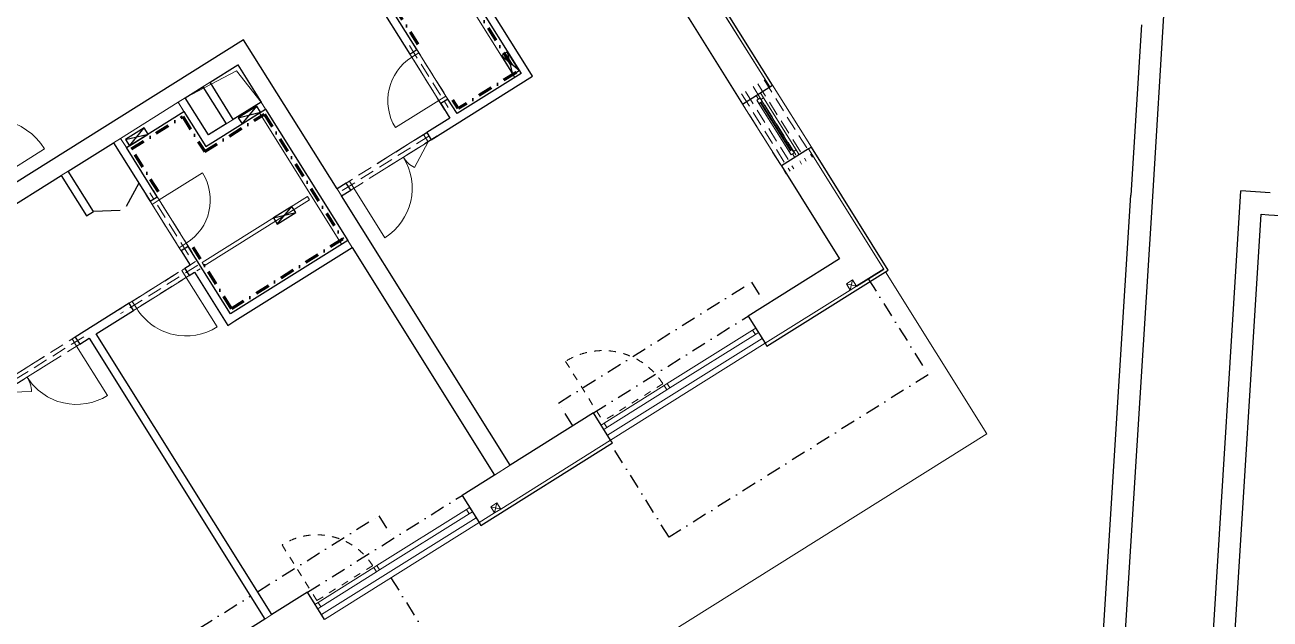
# Model space of a CAD drawing. Header units: millimetres. Extents: x -10647 to 220459, y -5491 to 72638.
# Drawn here: x 153865 to 170923, y 55183 to 63317 of the extents above; entities that cross this region are included whole.
import ezdxf

# ---------------------------------------------------------------- set-up
doc = ezdxf.new("R2010")
doc.units = ezdxf.units.MM
for name, pattern in [('HA_Dash_2mm-S1mm', [200, 100, -100]), ('HA_Dash_3mm-S1mm', [300, 200, -100]), ('HA_DashDot_2_2mm-S0_6mm', [1650, 750, -450, 0, -450]), ('HA_DashDot_4mm-S1mm', [400, 200, -100, 0, -100])]:
    doc.linetypes.add(name, pattern=pattern)
for name, color, linetype, lineweight in [('A-DETL-____-OTLN', 9, 'Continuous', 25), ('A-DETL-GENF-OTLN', 9, 'Continuous', 9), ('A-DOOR-____-MCUT', 9, 'HA_DashDot_2_2mm-S0_6mm', 9), ('A-DOOR-____-OTLN', 9, 'Continuous', 9), ('A-DOOR-FRAM-MCUT', 9, 'Continuous', 9), ('A-FLOR-____-OTLN', 9, 'Continuous', 9), ('A-FLOR-____-OVHD', 9, 'HA_DashDot_4mm-S1mm', 25), ('A-GENM-____-HDLN', 9, 'HA_Dash_3mm-S1mm', 9), ('A-GENM-____-OTLN', 9, 'Continuous', 9), ('A-GLAZ-____-MCUT', 9, 'Continuous', 5), ('A-GLAZ-____-OTLN', 9, 'Continuous', 5), ('A-GLAZ-CURT-MCUT', 9, 'Continuous', 5), ('A-GLAZ-CURT-OTLN', 9, 'Continuous', 5), ('A-GLAZ-CWMG-MCUT', 9, 'Continuous', 5), ('A-GLAZ-CWMG-OTLN', 9, 'Continuous', 5), ('A-WALL-____-MCUT', 9, 'Continuous', 25), ('A-WALL-____-OTLN', 9, 'Continuous', 9), ('I-WALL-____-MCUT', 9, 'Continuous', 25), ('I-WALL-____-OTLN', 9, 'Continuous', 9), ('M-HVAC-DUCT-OTLN', 9, 'Continuous', 9)]:
    doc.layers.add(name, color=color, linetype=linetype, lineweight=lineweight)

# ---------------------------------------------------------------- blocks, each defined once
blk = doc.blocks.new('HA_DR_Double_Swing_Solid - In_BJ_1200x2100_800-1652993-schema POHLEDU D_130_6300')
at = {"layer": 'A-DOOR-____-MCUT'}
for p, q in [((-600, 58), (600, 58)), ((-600, -57), (600, -57))]:
    blk.add_line(p, q, dxfattribs=at)
at = {"layer": 'A-DOOR-____-OTLN', "lineweight": 5}
for p, q in [((-254, -257), (-600, -57)), ((600, -857), (600, -57))]:
    blk.add_line(p, q, dxfattribs=at)
for centre, radius, start, end in [((-600, -57), 400, 330, 0), ((600, -57), 800, 180, 270)]:
    blk.add_arc(centre, radius, start, end, dxfattribs=at)
at = {"layer": 'A-DOOR-FRAM-MCUT'}
for p, q in [((-600, 58), (-650, 58)), ((-600, -57), (-600, 58)), ((650, 58), (600, 58)), ((600, 58), (600, -57)), ((-650, -57), (-600, -57)), ((600, -57), (650, -57))]:
    blk.add_line(p, q, dxfattribs=at)
blk = doc.blocks.new('HA_DR_Single_Swing_Solid - In_BJ_800x2100-2000412-schema POHLEDU D_130_6300')
at = {"layer": 'A-DOOR-____-MCUT'}
for p, q in [((-400, 57.5), (400, 57.5)), ((-400, -57.5), (400, -57.5))]:
    blk.add_line(p, q, dxfattribs=at)
at = {"layer": 'A-DOOR-____-OTLN', "lineweight": 5}
blk.add_line((400, -857.5), (400, -57.5), dxfattribs=at)
blk.add_arc((400, -57.5), 800, 180, 270, dxfattribs=at)
at = {"layer": 'A-DOOR-FRAM-MCUT'}
for p, q in [((-400, 57.5), (-450, 57.5)), ((-400, -57.5), (-400, 57.5)), ((450, 57.5), (400, 57.5)), ((400, 57.5), (400, -57.5)), ((-450, -57.5), (-400, -57.5)), ((400, -57.5), (450, -57.5))]:
    blk.add_line(p, q, dxfattribs=at)
blk = doc.blocks.new('HA_DR_Single_Swing_Solid - In_BJ_700x2100-2000416-schema POHLEDU D_130_6300')
at = {"layer": 'A-DOOR-____-MCUT'}
for p, q in [((-350, 57.5), (350, 57.5)), ((-350, -57.5), (350, -57.5))]:
    blk.add_line(p, q, dxfattribs=at)
at = {"layer": 'A-DOOR-____-OTLN', "lineweight": 5}
blk.add_line((350, -757.5), (350, -57.5), dxfattribs=at)
blk.add_arc((350, -57.5), 700, 180, 270, dxfattribs=at)
at = {"layer": 'A-DOOR-FRAM-MCUT'}
for p, q in [((-350, 57.5), (-400, 57.5)), ((-350, -57.5), (-350, 57.5)), ((400, 57.5), (350, 57.5)), ((350, 57.5), (350, -57.5)), ((-400, -57.5), (-350, -57.5)), ((350, -57.5), (400, -57.5))]:
    blk.add_line(p, q, dxfattribs=at)
blk = doc.blocks.new('HA_DR_Single_Swing_Solid - In_BJ_900x2100_Vstup-2000316-schema POHLEDU D_130_6300')
at = {"layer": 'A-DOOR-____-MCUT'}
for p, q in [((-450, 125), (450, 125)), ((-450, -125), (450, -125))]:
    blk.add_line(p, q, dxfattribs=at)
at = {"layer": 'A-DOOR-____-OTLN', "lineweight": 5}
blk.add_line((450, 1025), (450, 125), dxfattribs=at)
at = {"layer": 'A-DOOR-____-OTLN'}
for p, q in [((-500, 125), (500, 125)), ((-500, -125), (500, -125))]:
    blk.add_line(p, q, dxfattribs=at)
at = {"layer": 'A-DOOR-____-OTLN', "lineweight": 5}
blk.add_arc((450, 125), 900, 90, 180, dxfattribs=at)
at = {"layer": 'A-DOOR-FRAM-MCUT'}
for p, q in [((-500, 125), (-450, 125)), ((-450, 125), (-450, -125)), ((450, 125), (500, 125)), ((450, -125), (450, 125)), ((-450, -125), (-500, -125)), ((500, -125), (450, -125))]:
    blk.add_line(p, q, dxfattribs=at)
blk = doc.blocks.new('HA_DR_Double_Swing_Solid - In_BJ_1200x2100_800-1652965-schema POHLEDU D_130_6300')
at = {"layer": 'A-DOOR-____-MCUT'}
for p, q in [((-600, 57), (600, 57)), ((-600, -58), (600, -58))]:
    blk.add_line(p, q, dxfattribs=at)
at = {"layer": 'A-DOOR-____-OTLN', "lineweight": 5}
for p, q in [((600, 857), (600, 57)), ((-254, 257), (-600, 57))]:
    blk.add_line(p, q, dxfattribs=at)
for centre, radius, start, end in [((600, 57), 800, 90, 180), ((-600, 57), 400, 360, 30)]:
    blk.add_arc(centre, radius, start, end, dxfattribs=at)
at = {"layer": 'A-DOOR-FRAM-MCUT'}
for p, q in [((-650, 57), (-600, 57)), ((-600, 57), (-600, -58)), ((600, 57), (650, 57)), ((600, -58), (600, 57)), ((-600, -58), (-650, -58)), ((650, -58), (600, -58))]:
    blk.add_line(p, q, dxfattribs=at)
blk = doc.blocks.new('HA_WD_SinglePanel - 1000x1500-1653870-schema POHLEDU D_130_6300')
at = {"layer": 'A-GLAZ-____-MCUT'}
for p, q in [((-420, 70), (-500, 70)), ((-500, 0), (-440, 0)), ((-440, -25), (-440, 25)), ((-440, 25), (-390, 25)), ((-420, 25), (-420, 70)), ((-390, 25), (-390, -25)), ((390, 5), (-390, 5)), ((390, -25), (390, 25)), ((390, 25), (440, 25)), ((500, 70), (420, 70)), ((420, 70), (420, 25)), ((440, 25), (440, -25)), ((440, 0), (500, 0)), ((-390, -25), (-440, -25)), ((390, -5), (-390, -5)), ((440, -25), (390, -25))]:
    blk.add_line(p, q, dxfattribs=at)
at = {"layer": 'A-GLAZ-____-OTLN'}
for p, q in [((440, 25), (-440, 25)), ((-440, -25), (-440, 25)), ((420, 70), (-420, 70)), ((390, 25), (-390, 25)), ((440, 25), (440, -25)), ((-440, -25), (440, -25)), ((390, -25), (-390, -25))]:
    blk.add_line(p, q, dxfattribs=at)
blk = doc.blocks.new('Systémový panel - Sklo-1479875-schema POHLEDU D_130_6300')
at = {"layer": 'A-GLAZ-CURT-MCUT'}
for p, q in [((725, 70), (-725, 70)), ((-725, 70), (-725, 0)), ((-725, 0), (725, 0)), ((725, 0), (725, 70))]:
    blk.add_line(p, q, dxfattribs=at)
blk = doc.blocks.new('Obdélníková příčel - 50x70mm EXT-1479396-schema POHLEDU D_130_6300')
at = {"layer": 'A-GLAZ-CWMG-MCUT'}
for p, q in [((-50, 0), (0, 0)), ((-50, -70), (-50, 0)), ((0, 0), (0, -70)), ((0, -70), (-50, -70))]:
    blk.add_line(p, q, dxfattribs=at)
blk = doc.blocks.new('Obdélníková příčel - 50x70mm EXT-1479397-schema POHLEDU D_130_6300')
at = {"layer": 'A-GLAZ-CWMG-MCUT'}
for p, q in [((0, 0), (-50, 0)), ((-50, 0), (-50, -70)), ((0, -70), (0, 0)), ((-50, -70), (0, -70))]:
    blk.add_line(p, q, dxfattribs=at)
blk = doc.blocks.new('ABMV_CW_Single_Swing_Generic - Ex_Glass_SKLOPNE-1529247-schema POHLEDU D_130_6300')
at = {"layer": 'A-DOOR-____-OTLN', "linetype": 'HA_Dash_2mm-S1mm', "lineweight": 5}
for p in [(-450, -30), (450, -930)]:
    blk.add_line(p, (450, -30), dxfattribs=at)
blk.add_arc((450, -30), 900, 180, 270, dxfattribs=at)
blk = doc.blocks.new('Obdélníková příčel - 50x70mm EXT-1479461-schema POHLEDU D_130_6300')
at = {"layer": 'A-GLAZ-CWMG-OTLN'}
for p, q in [((-22464, 53287), (-21702, 53765)), ((-22427, 53228), (-21665, 53706))]:
    blk.add_line(p, q, dxfattribs=at)
blk = doc.blocks.new('Obdélníková příčel - 50x70mm EXT-1479394-schema POHLEDU D_130_6300')
at = {"layer": 'A-GLAZ-CWMG-MCUT'}
for p, q in [((-25, 0), (25, 0)), ((-25, -70), (-25, 0)), ((25, 0), (25, -70)), ((25, -70), (-25, -70))]:
    blk.add_line(p, q, dxfattribs=at)
blk = doc.blocks.new('Systémový panel - Sklo-1481686-schema POHLEDU D_130_6300')
at = {"layer": 'A-GLAZ-CURT-MCUT'}
for p, q in [((691, 70), (-691, 70)), ((-691, 70), (-691, 0)), ((-691, 0), (691, 0)), ((691, 0), (691, 70))]:
    blk.add_line(p, q, dxfattribs=at)
blk = doc.blocks.new('ABMV_CW_Single_Swing_Generic - Ex_Glass_SKLOPNE-1529249-schema POHLEDU D_130_6300')
at = {"layer": 'A-DOOR-____-OTLN', "linetype": 'HA_Dash_2mm-S1mm', "lineweight": 5}
for p in [(-484, -30), (484, -997)]:
    blk.add_line(p, (484, -30), dxfattribs=at)
blk.add_arc((484, -30), 967, 180, 270, dxfattribs=at)
blk = doc.blocks.new('Obdélníková příčel - 50x70mm EXT-1481680-schema POHLEDU D_130_6300')
at = {"layer": 'A-GLAZ-CWMG-OTLN'}
for p, q in [((-15155, 57866), (-14335, 58379)), ((-15118, 57807), (-14298, 58320))]:
    blk.add_line(p, q, dxfattribs=at)
blk = doc.blocks.new('HA_GM_Shaft_Rectangle - Default-2017775-schema POHLEDU D_130_6300')
at = {"layer": 'A-DETL-GENF-OTLN'}
for p, q in [((0, 600), (60, 60)), ((60, 60), (850, 0))]:
    blk.add_line(p, q, dxfattribs=at)
at = {"layer": 'A-GENM-____-OTLN'}
for p, q in [((0, 600), (0, 0)), ((850, 600), (0, 600)), ((850, 0), (850, 600)), ((0, 0), (850, 0))]:
    blk.add_line(p, q, dxfattribs=at)
blk = doc.blocks.new('HA_GM_Tiling_LineBased - Generic Tiles-1951469-schema POHLEDU D_130_6300')
at = {"layer": 'A-GENM-____-OTLN', "linetype": 'HA_DashDot_4mm-S1mm', "lineweight": 80}
blk.add_line((50, -50), (745, -50), dxfattribs=at)
blk = doc.blocks.new('HA_GM_Tiling_LineBased - Generic Tiles-1951470-schema POHLEDU D_130_6300')
at = {"layer": 'A-GENM-____-OTLN', "linetype": 'HA_DashDot_4mm-S1mm', "lineweight": 80}
blk.add_line((50, -50), (880, -50), dxfattribs=at)
blk = doc.blocks.new('HA_GM_Tiling_LineBased - Generic Tiles-1951471-schema POHLEDU D_130_6300')
at = {"layer": 'A-GENM-____-OTLN', "linetype": 'HA_DashDot_4mm-S1mm', "lineweight": 80}
blk.add_line((50, -50), (615, -50), dxfattribs=at)
blk = doc.blocks.new('HA_GM_Tiling_LineBased - Generic Tiles-1951472-schema POHLEDU D_130_6300')
at = {"layer": 'A-GENM-____-OTLN', "linetype": 'HA_DashDot_4mm-S1mm', "lineweight": 80}
blk.add_line((-50, -50), (915, -50), dxfattribs=at)
blk = doc.blocks.new('HA_GM_Tiling_LineBased - Generic Tiles-1951465-schema POHLEDU D_130_6300')
at = {"layer": 'A-GENM-____-OTLN', "linetype": 'HA_DashDot_4mm-S1mm', "lineweight": 80}
blk.add_line((50, -50), (2070, -50), dxfattribs=at)
blk = doc.blocks.new('HA_GM_Tiling_LineBased - Generic Tiles-1951473-schema POHLEDU D_130_6300')
at = {"layer": 'A-GENM-____-OTLN', "linetype": 'HA_DashDot_4mm-S1mm', "lineweight": 80}
blk.add_line((50, -50), (1845, -50), dxfattribs=at)
blk = doc.blocks.new('HA_GM_Tiling_LineBased - Generic Tiles-1951463-schema POHLEDU D_130_6300')
at = {"layer": 'A-GENM-____-OTLN', "linetype": 'HA_DashDot_4mm-S1mm', "lineweight": 80}
blk.add_line((50, -50), (1040, -50), dxfattribs=at)
blk = doc.blocks.new('HA_GM_Tiling_LineBased - Generic Tiles-1951474-schema POHLEDU D_130_6300')
at = {"layer": 'A-GENM-____-OTLN', "linetype": 'HA_DashDot_4mm-S1mm', "lineweight": 80}
blk.add_line((50, -50), (535, -50), dxfattribs=at)
blk = doc.blocks.new('HA_GM_Tiling_LineBased - Generic Tiles-1951476-schema POHLEDU D_130_6300')
at = {"layer": 'A-GENM-____-OTLN', "linetype": 'HA_DashDot_4mm-S1mm', "lineweight": 80}
blk.add_line((50, -50), (1570, -50), dxfattribs=at)
blk = doc.blocks.new('HA_GM_Tiling_LineBased - Generic Tiles-1951475-schema POHLEDU D_130_6300')
at = {"layer": 'A-GENM-____-OTLN', "linetype": 'HA_DashDot_4mm-S1mm', "lineweight": 80}
blk.add_line((50, -50), (985, -50), dxfattribs=at)
blk = doc.blocks.new('HA_GM_Tiling_LineBased - Generic Tiles-1951477-schema POHLEDU D_130_6300')
at = {"layer": 'A-GENM-____-OTLN', "linetype": 'HA_DashDot_4mm-S1mm', "lineweight": 80}
blk.add_line((50, -50), (185, -50), dxfattribs=at)
blk = doc.blocks.new('TB_Porotherm KP11_5_1500mm - TB_Porotherm KP11_5_1500mm-1850986-schema POHLEDU D_130_6300')
at = {"layer": 'A-GENM-____-HDLN'}
for p, q in [((750, 57.5), (-750, 57.5)), ((-750, 0), (750, 0)), ((-750, -57.5), (750, -57.5))]:
    blk.add_line(p, q, dxfattribs=at)
blk = doc.blocks.new('TB_Porotherm KP11_5_1250mm - TB_Porotherm KP11_5_1250mm-1850985-schema POHLEDU D_130_6300')
at = {"layer": 'A-GENM-____-HDLN'}
for p, q in [((625, 57.5), (-625, 57.5)), ((-625, 0), (625, 0)), ((-625, -57.5), (625, -57.5))]:
    blk.add_line(p, q, dxfattribs=at)
blk = doc.blocks.new('TB_Porotherm KP11_5_1000mm - TB_Porotherm KP11_5_1000mm-1850984-schema POHLEDU D_130_6300')
at = {"layer": 'A-GENM-____-HDLN'}
for p, q in [((500, 57.5), (-500, 57.5)), ((-500, 0), (500, 0)), ((-500, -57.5), (500, -57.5))]:
    blk.add_line(p, q, dxfattribs=at)
blk = doc.blocks.new('TB_Porotherm KP11_5_1500mm - TB_Porotherm KP11_5_1500mm-1841486-schema POHLEDU D_130_6300')
at = {"layer": 'A-GENM-____-HDLN'}
for p, q in [((-750, 57.5), (750, 57.5)), ((-750, 0), (750, 0)), ((750, -57.5), (-750, -57.5))]:
    blk.add_line(p, q, dxfattribs=at)
blk = doc.blocks.new('TB_Porotherm KP11_5_1000mm - TB_Porotherm KP11_5_1000mm-1834151-schema POHLEDU D_130_6300')
at = {"layer": 'A-GENM-____-HDLN'}
for p, q in [((-500, 57.5), (500, 57.5)), ((-500, 0), (500, 0)), ((500, -57.5), (-500, -57.5))]:
    blk.add_line(p, q, dxfattribs=at)
blk = doc.blocks.new('TB_Porotherm KPVarioUNI_1250mm - TB_Porotherm KPVarioUNI_1250mm-1857440-schema POHLEDU D_130_6300')
at = {"layer": 'A-GENM-____-HDLN'}
for p, q in [((-625, 205), (625, 205)), ((-625, 105), (625, 105)), ((-625, 30), (625, 30)), ((-625, -95), (625, -95)), ((-625, -157.5), (625, -157.5)), ((-100, 0), (100, 0)), ((-625, -220), (625, -220))]:
    blk.add_line(p, q, dxfattribs=at)
blk = doc.blocks.new('185-01_OBJEKT D_Central_rvt-5-schema POHLEDU D_130_6300')
at = {"layer": 'A-DETL-____-OTLN'}
for p, q in [((-16480, 62948), (-16564, 62895)), ((-16320, 62694), (-16480, 62948)), ((-16405, 62640), (-16480, 62948)), ((-16564, 62895), (-16405, 62640)), ((-16320, 62694), (-16564, 62895)), ((-16405, 62640), (-16320, 62694)), ((-19915, 62206), (-20169, 62047)), ((-20169, 62047), (-19862, 62121)), ((-20116, 61962), (-19915, 62206)), ((-20116, 61962), (-19862, 62121)), ((-19862, 62121), (-19915, 62206)), ((-20169, 62047), (-20116, 61962)), ((-21456, 61907), (-21711, 61748)), ((-21711, 61748), (-21403, 61823)), ((-21657, 61663), (-21456, 61907)), ((-21657, 61663), (-21403, 61823)), ((-21403, 61823), (-21456, 61907)), ((-21711, 61748), (-21657, 61663)), ((-21532, 61152), (-21703, 60830)), ((-21786, 60778), (-22151, 60764)), ((-19432, 60833), (-19686, 60674)), ((-19686, 60674), (-19379, 60748)), ((-19633, 60589), (-19432, 60833)), ((-19633, 60589), (-19379, 60748)), ((-19379, 60748), (-19432, 60833)), ((-19686, 60674), (-19633, 60589))]:
    blk.add_line(p, q, dxfattribs=at)
at = {"layer": 'A-FLOR-____-OTLN'}
for p, q in [((-15109, 57699), (-12991, 59026)), ((-19029, 55244), (-16910, 56571))]:
    blk.add_line(p, q, dxfattribs=at)
at = {"layer": 'A-FLOR-____-OVHD'}
for p, q in [((-15781, 58140), (-13137, 59796)), ((-13137, 59796), (-12941, 59483)), ((-11537, 59843), (-10715, 58529)), ((-15301, 58005), (-13182, 59332)), ((-10715, 58529), (-14266, 56305)), ((-15585, 57827), (-15781, 58140)), ((-14266, 56305), (-15088, 57618)), ((-19220, 55550), (-17102, 56877)), ((-19904, 55558), (-18243, 56598)), ((-18243, 56598), (-18047, 56285)), ((-18076, 55747), (-17253, 54434)), ((-22391, 54000), (-20002, 55497))]:
    blk.add_line(p, q, dxfattribs=at)
at = {"layer": 'A-WALL-____-MCUT', "lineweight": 9}
for p, q in [((-12886, 62467), (-14014, 64268)), ((-14014, 64268), (-12886, 62467)), ((-20555, 62531), (-20652, 62470)), ((-20894, 62319), (-20991, 62258)), ((-21779, 61764), (-20991, 62258)), ((-20991, 62258), (-21779, 61764)), ((-20912, 62130), (-20991, 62258)), ((-19794, 62164), (-19855, 62261)), ((-21779, 61764), (-21877, 61703)), ((-21779, 61764), (-21700, 61637)), ((-11326, 59975), (-12355, 61619)), ((-12355, 61619), (-11326, 59975)), ((-22496, 61315), (-22593, 61254)), ((-18815, 61072), (-18754, 60975)), ((-18608, 60270), (-18669, 60367)), ((-12949, 58959), (-11784, 59688)), ((-11784, 59688), (-12949, 58959)), ((-16572, 56689), (-15067, 57632)), ((-15067, 57632), (-16572, 56689)), ((-16657, 57155), (-16445, 57288)), ((-16868, 56504), (-16657, 56636)), ((-16657, 56636), (-16868, 56504)), ((-19805, 55183), (-19708, 55244))]:
    blk.add_line(p, q, dxfattribs=at)
at = {"layer": 'A-WALL-____-MCUT'}
for p, q in [((-12848, 62491), (-13976, 64292)), ((-14387, 64034), (-13259, 62233)), ((-13259, 62233), (-12886, 62467)), ((-12886, 62467), (-12848, 62491)), ((-12355, 61619), (-12728, 61386)), ((-12317, 61643), (-12355, 61619)), ((-11264, 59961), (-12317, 61643)), ((-12728, 61386), (-11932, 60115)), ((-11932, 60115), (-13182, 59332)), ((-12925, 58921), (-11302, 59937)), ((-11699, 59742), (-11326, 59975)), ((-11326, 59975), (-11699, 59742)), ((-11302, 59937), (-11264, 59961)), ((-13182, 59332), (-12949, 58959)), ((-12949, 58959), (-12925, 58921)), ((-15301, 58005), (-16445, 57288)), ((-15067, 57632), (-15301, 58005)), ((-16844, 56466), (-15043, 57594)), ((-15043, 57594), (-15067, 57632)), ((-16657, 57155), (-17102, 56877)), ((-17102, 56877), (-16868, 56504)), ((-16868, 56504), (-16844, 56466)), ((-19220, 55550), (-19708, 55244)), ((-18987, 55177), (-19220, 55550)), ((-19805, 55183), (-20492, 54753))]:
    blk.add_line(p, q, dxfattribs=at)
at = {"layer": 'A-WALL-____-OTLN'}
for p, q in [((-12848, 62491), (-12317, 61643)), ((-12728, 61386), (-13259, 62233))]:
    blk.add_line(p, q, dxfattribs=at)
at = {"layer": 'I-WALL-____-MCUT'}
for p, q in [((-18609, 64181), (-17818, 62918)), ((-16196, 62712), (-17136, 64212)), ((-17154, 64024), (-16294, 62651)), ((-17720, 62979), (-18031, 63475)), ((-20094, 63114), (-23488, 60988)), ((-19962, 62903), (-20094, 63114)), ((-17818, 62918), (-17720, 62979)), ((-18815, 61072), (-19962, 62903)), ((-20555, 62531), (-20173, 62770)), ((-20173, 62770), (-19855, 62261)), ((-17525, 61744), (-16135, 62615)), ((-16294, 62651), (-17171, 62102)), ((-16135, 62615), (-16196, 62712)), ((-20894, 62319), (-20652, 62470)), ((-20652, 62470), (-20334, 61961)), ((-20236, 62022), (-20555, 62531)), ((-20575, 61810), (-20894, 62319)), ((-17296, 62301), (-17393, 62240)), ((-17171, 62102), (-17296, 62301)), ((-21700, 61637), (-20912, 62130)), ((-20912, 62130), (-20612, 61652)), ((-20514, 61713), (-19794, 62164)), ((-19855, 62261), (-20236, 62022)), ((-19794, 62164), (-18669, 60367)), ((-17393, 62240), (-17268, 62041)), ((-20334, 61961), (-20575, 61810)), ((-17268, 62041), (-17586, 61842)), ((-17586, 61842), (-17525, 61744)), ((-22496, 61315), (-21877, 61703)), ((-21877, 61703), (-21375, 60902)), ((-21278, 60963), (-21700, 61637)), ((-20612, 61652), (-20514, 61713)), ((-23568, 60644), (-22593, 61254)), ((-22593, 61254), (-22248, 60703)), ((-22151, 60764), (-22496, 61315)), ((-18688, 61152), (-18815, 61072)), ((-18627, 61054), (-18688, 61152)), ((-21375, 60902), (-21278, 60963)), ((-18754, 60975), (-18627, 61054)), ((-16445, 57288), (-18754, 60975)), ((-22248, 60703), (-22151, 60764)), ((-20853, 60285), (-20951, 60224)), ((-20951, 60224), (-20829, 60029)), ((-20275, 59361), (-20853, 60285)), ((-18669, 60367), (-20275, 59361)), ((-20214, 59264), (-18608, 60270)), ((-18608, 60270), (-16657, 57155)), ((-20829, 60029), (-20901, 59984)), ((-20901, 59984), (-20840, 59887)), ((-20840, 59887), (-20768, 59932)), ((-20768, 59932), (-20311, 59203)), ((-21663, 59506), (-22401, 59044)), ((-22115, 59088), (-21602, 59409)), ((-21602, 59409), (-21663, 59506)), ((-20311, 59203), (-20214, 59264)), ((-22401, 59044), (-22340, 58947)), ((-22340, 58947), (-22212, 59027)), ((-22212, 59027), (-19805, 55183)), ((-19708, 55244), (-22115, 59088))]:
    blk.add_line(p, q, dxfattribs=at)
at = {"layer": 'I-WALL-____-OTLN'}
for p, q in [((-16379, 62598), (-17238, 63971)), ((-18753, 60314), (-19879, 62111)), ((-20661, 60063), (-19220, 60966)), ((-19194, 60923), (-20635, 60021)), ((-19194, 60923), (-19220, 60966)), ((-20635, 60021), (-20661, 60063))]:
    blk.add_line(p, q, dxfattribs=at)
at = {"layer": 'M-HVAC-DUCT-OTLN', "lineweight": 5}
for p, q in [((-11836, 59773), (-11752, 59826)), ((-11836, 59773), (-11699, 59741)), ((-11783, 59688), (-11836, 59773)), ((-11783, 59688), (-11752, 59826)), ((-11699, 59741), (-11783, 59688)), ((-11752, 59826), (-11699, 59741)), ((-16709, 56721), (-16625, 56774)), ((-16709, 56721), (-16572, 56689)), ((-16656, 56636), (-16709, 56721)), ((-16656, 56636), (-16625, 56774)), ((-16572, 56689), (-16656, 56636)), ((-16625, 56774), (-16572, 56689))]:
    blk.add_line(p, q, dxfattribs=at)
at = {"layer": 'A-DOOR-____-OTLN', "lineweight": 9}
for name, p, rotation in [('HA_DR_Single_Swing_Solid - In_BJ_700x2100-2000416-schema POHLEDU D_130_6300', (-17557, 62609), 302.0611111111114), ('HA_DR_Single_Swing_Solid - In_BJ_900x2100_Vstup-2000316-schema POHLEDU D_130_6300', (-23929, 61456), 302.0611111111111), ('HA_DR_Double_Swing_Solid - In_BJ_1200x2100_800-1652965-schema POHLEDU D_130_6300', (-18107, 61448), 212.0611111111112), ('HA_DR_Single_Swing_Solid - In_BJ_700x2100-2000416-schema POHLEDU D_130_6300', (-21114, 60594), 122.061111111111), ('HA_DR_Single_Swing_Solid - In_BJ_800x2100-2000412-schema POHLEDU D_130_6300', (-21251, 59696), 32.0611111111109), ('ABMV_CW_Single_Swing_Generic - Ex_Glass_SKLOPNE-1529249-schema POHLEDU D_130_6300', (-14745, 58123), 212.0611111111105), ('HA_DR_Double_Swing_Solid - In_BJ_1200x2100_800-1652993-schema POHLEDU D_130_6300', (-22921, 58651), 32.0611111111109), ('ABMV_CW_Single_Swing_Generic - Ex_Glass_SKLOPNE-1529247-schema POHLEDU D_130_6300', (-18693, 55650), 212.0611111111105)]:
    blk.add_blockref(name, p, dxfattribs=dict(at, rotation=rotation))
at = {"layer": 'A-GENM-____-OTLN', "lineweight": 9}
for name, p, rotation in [('HA_GM_Tiling_LineBased - Generic Tiles-1951476-schema POHLEDU D_130_6300', (-17154, 64024), 302.061111111111), ('HA_GM_Tiling_LineBased - Generic Tiles-1951474-schema POHLEDU D_130_6300', (-17720, 62979), 122.0611111111109), ('TB_Porotherm KP11_5_1000mm - TB_Porotherm KP11_5_1000mm-1834151-schema POHLEDU D_130_6300', (-17557, 62609), 302.0611111111114), ('HA_GM_Shaft_Rectangle - Default-2017775-schema POHLEDU D_130_6300', (-20173, 62770), 212.0611111111116), ('HA_GM_Tiling_LineBased - Generic Tiles-1951475-schema POHLEDU D_130_6300', (-16294, 62651), 212.061111111111), ('TB_Porotherm KPVarioUNI_1250mm - TB_Porotherm KPVarioUNI_1250mm-1857440-schema POHLEDU D_130_6300', (-12807, 61926), 302.0611111111115), ('HA_GM_Tiling_LineBased - Generic Tiles-1951477-schema POHLEDU D_130_6300', (-17171, 62102), 122.0611111111111), ('HA_GM_Tiling_LineBased - Generic Tiles-1951472-schema POHLEDU D_130_6300', (-20612, 61652), 32.06111111111108), ('HA_GM_Tiling_LineBased - Generic Tiles-1951465-schema POHLEDU D_130_6300', (-19794, 62164), 302.061111111111), ('HA_GM_Tiling_LineBased - Generic Tiles-1951470-schema POHLEDU D_130_6300', (-21700, 61637), 32.06111111111108), ('HA_GM_Tiling_LineBased - Generic Tiles-1951471-schema POHLEDU D_130_6300', (-20912, 62130), 302.0611111111109), ('TB_Porotherm KP11_5_1500mm - TB_Porotherm KP11_5_1500mm-1841486-schema POHLEDU D_130_6300', (-18107, 61448), 32.06111111111186), ('HA_GM_Tiling_LineBased - Generic Tiles-1951469-schema POHLEDU D_130_6300', (-21278, 60963), 122.0611111111109), ('TB_Porotherm KP11_5_1000mm - TB_Porotherm KP11_5_1000mm-1850984-schema POHLEDU D_130_6300', (-21114, 60594), 122.0611111111109), ('HA_GM_Tiling_LineBased - Generic Tiles-1951463-schema POHLEDU D_130_6300', (-20275, 59361), 122.061111111111), ('HA_GM_Tiling_LineBased - Generic Tiles-1951473-schema POHLEDU D_130_6300', (-18669, 60367), 212.0611111111108), ('TB_Porotherm KP11_5_1250mm - TB_Porotherm KP11_5_1250mm-1850985-schema POHLEDU D_130_6300', (-21251, 59696), 212.0611111111103), ('TB_Porotherm KP11_5_1500mm - TB_Porotherm KP11_5_1500mm-1850986-schema POHLEDU D_130_6300', (-22921, 58651), 212.0611111111103)]:
    blk.add_blockref(name, p, dxfattribs=dict(at, rotation=rotation))
at = {"layer": 'A-GLAZ-____-OTLN', "lineweight": 9, "rotation": 302.0611111111111}
blk.add_blockref('HA_WD_SinglePanel - 1000x1500-1653870-schema POHLEDU D_130_6300', (-12807, 61926), dxfattribs=at)
at = {"layer": 'A-GLAZ-CURT-OTLN', "lineweight": 9, "rotation": 212.0611111111105}
for name, p in [('Systémový panel - Sklo-1481686-schema POHLEDU D_130_6300', (-13707, 58773)), ('Systémový panel - Sklo-1479875-schema POHLEDU D_130_6300', (-17655, 56300))]:
    blk.add_blockref(name, p, dxfattribs=at)
at = {"layer": 'A-GLAZ-CWMG-OTLN', "lineweight": 9, "rotation": 32.06111111111048}
for p in [(-13079, 59166), (-16998, 56711)]:
    blk.add_blockref('Obdélníková příčel - 50x70mm EXT-1479397-schema POHLEDU D_130_6300', p, dxfattribs=at)
at = {"layer": 'A-GLAZ-CWMG-OTLN', "lineweight": 9}
for name, p in [('Obdélníková příčel - 50x70mm EXT-1481680-schema POHLEDU D_130_6300', (0, 0)), ('Obdélníková příčel - 50x70mm EXT-1479461-schema POHLEDU D_130_6300', (3390, 2123))]:
    blk.add_blockref(name, p, dxfattribs=at)
at = {"layer": 'A-GLAZ-CWMG-OTLN', "lineweight": 9, "extrusion": (0, 0, -1), "rotation": 327.9388888888895}
for name, p in [('Obdélníková příčel - 50x70mm EXT-1479394-schema POHLEDU D_130_6300', (14314, 58393)), ('Obdélníková příčel - 50x70mm EXT-1479396-schema POHLEDU D_130_6300', (15197, 57839)), ('Obdélníková příčel - 50x70mm EXT-1479394-schema POHLEDU D_130_6300', (18291, 55902)), ('Obdélníková příčel - 50x70mm EXT-1479396-schema POHLEDU D_130_6300', (19117, 55384))]:
    blk.add_blockref(name, p, dxfattribs=at)

msp = doc.modelspace()

# ---------------------------------------------------------------- linework, layer by layer
at = {"layer": 'A-FLOR-____-OTLN'}
for p, q in [((167042, 57720), (165654, 59937)), ((164007, 58959), (161888, 57632)), ((158140, 52144), (167042, 57720)), ((160088, 56504), (157969, 55176))]:
    msp.add_line(p, q, dxfattribs=at)
at = {"layer": 'A-WALL-____-MCUT'}
for p, q in [((169315, 60970), (169478, 63597)), ((169160, 63317), (169016, 60988)), ((168423, 51496), (169016, 60988)), ((168722, 51477), (169315, 60969)), ((169920, 51396), (170523, 61045)), ((170923, 61018), (170523, 61045)), ((170219, 51377), (170803, 60725)), ((170803, 60725), (170904, 60719)), ((170904, 60719), (187836, 59673))]:
    msp.add_line(p, q, dxfattribs=at)

# ---------------------------------------------------------------- block references
at = {"color": 50, "lineweight": 5}
msp.add_blockref('185-01_OBJEKT D_Central_rvt-5-schema POHLEDU D_130_6300', (176956, 0), dxfattribs=at)

doc.saveas('drawing.dxf')
